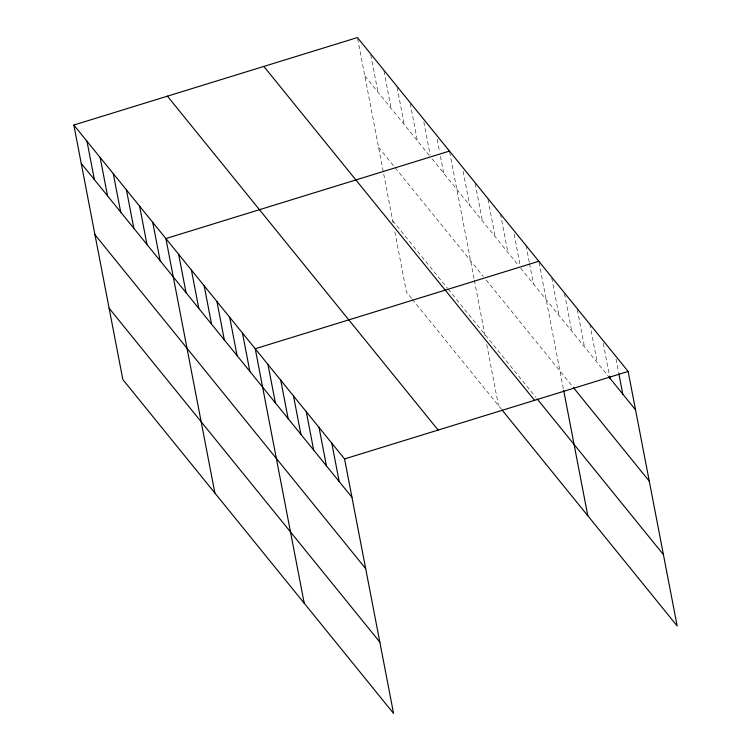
<?xml version="1.0" encoding="UTF-8"?>
<svg xmlns="http://www.w3.org/2000/svg" width="751" height="751" viewBox="0 0 751 751"><rect width="100%" height="100%" fill="white"/><g stroke="black" fill="none" stroke-linecap="round" stroke-linejoin="round"><path stroke-width="0.56" stroke-dasharray="3.75 2.82" d="M364.817 75.935L429.835 156.124M432.032 158.827L518.547 265.535M520.678 268.163L607.888 375.725M378.56 147.252L483.362 276.518M486.197 280.02L572.694 386.709M392.707 220.738L447.493 288.309M448.225 289.21L535.801 397.223M411.557 298.363L406.441 292.064L394.697 231.092M412.28 299.264L501.321 409.079M616.036 359.091L618.646 372.637M603.269 343.348L609.361 374.965M589.854 324.225L597.252 362.611M577.312 309.609L584.485 346.868M564.555 293.876L571.727 331.125M551.788 278.133L558.96 315.382M539.03 262.39L563.475 389.337M526.047 245.521L529.305 262.456M529.521 263.582L533.435 283.906M514.153 234.293L520.021 264.774M500.523 214.035L507.911 252.42M487.981 199.428L495.153 236.678M475.214 183.685L482.386 220.944M463.104 171.331L469.628 205.201M449.689 152.2L474.134 279.147M474.36 280.301L485.193 336.561M486.742 344.615L498.486 405.587M437.195 139.376L439.588 151.786M440.452 156.311L443.719 173.237M423.827 122.028L430.135 154.762M410.243 103.554L417.415 140.803M397.091 87.332L404.273 124.591M383.949 71.11L391.121 108.369M370.797 54.898L377.969 92.148M357.645 38.677L393.149 223.038"/><path stroke-width="1.13" d="M73.842 125.041L344.559 458.936L393.571 713.45L122.854 379.555L73.842 125.041L357.429 37.55L628.146 371.445L677.158 625.958L502.025 409.952M449.474 151.073L165.887 238.565L214.899 493.078M538.805 261.264L255.227 348.755L304.23 603.26M344.559 458.936L628.146 371.445M608.592 376.598L635.534 409.83M573.407 387.582L649.268 481.156M537.218 398.978L663.424 554.632M263.845 66.426L534.562 400.321M167.426 96.175L438.143 430.07M81.239 163.427L351.947 497.322M94.973 234.753L365.681 568.648M109.12 308.229L379.837 642.133M618.862 373.773L622.776 394.087M609.577 376.091L610.009 378.344M563.691 390.482L587.817 515.768M331.801 443.203L339.189 481.579M319.034 427.46L326.422 465.845M306.277 411.717L313.665 450.102M293.51 395.974L300.898 434.36M280.752 380.241L288.14 418.617M267.985 364.498L275.373 402.883M242.46 333.012L249.848 371.398M229.703 317.269L237.091 355.655M216.936 301.536L224.324 339.912M204.178 285.793L211.566 324.179M191.411 270.05L198.799 308.436M178.654 254.307L186.041 292.693M152.735 222.352L160.132 260.738M139.592 206.131L146.98 244.516M126.44 189.919L133.828 228.295M113.288 173.697L120.686 212.082M100.146 157.475L107.534 195.861M86.994 141.263L94.382 179.649"/></g></svg>
